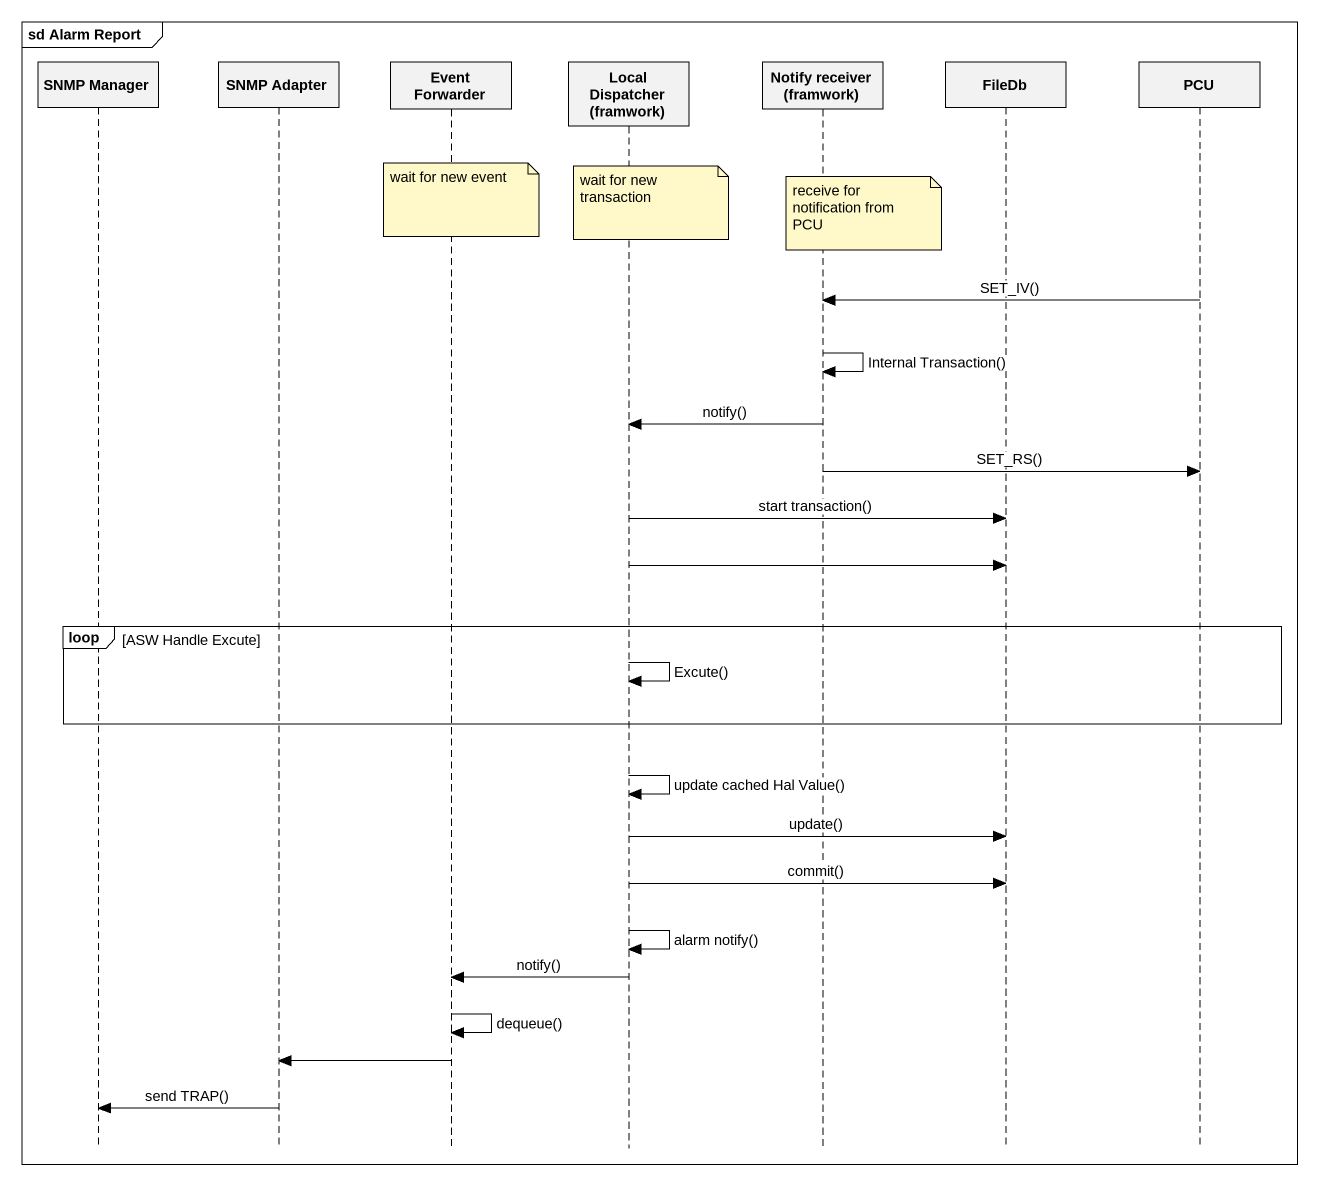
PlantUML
@startuml
mainframe sd Alarm Report
hide footbox
participant "SNMP Manager" as SNMP_Manager
participant "SNMP Adapter" as SNMP_Adapter
participant "Event Forwarder" as Event_Forwarder
participant "Local Dispatcher (framwork)" as Local_Dispatcher_framwork
participant "Notify receiver (framwork)" as Notify_receiver_framwork
participant FileDb
participant PCU

note over Event_Forwarder : wait for new event
note over Local_Dispatcher_framwork : wait for new transaction
note over Notify_receiver_framwork : receive for notification from PCU
PCU -> Notify_receiver_framwork : SET_IV()
Notify_receiver_framwork -> Notify_receiver_framwork : Internal Transaction()
Notify_receiver_framwork -> Local_Dispatcher_framwork : notify()
Notify_receiver_framwork -> PCU : SET_RS()
Local_Dispatcher_framwork -> FileDb : start transaction()
Local_Dispatcher_framwork -> FileDb
loop ASW Handle Excute
  Local_Dispatcher_framwork -> Local_Dispatcher_framwork : Excute()
end
Local_Dispatcher_framwork -> Local_Dispatcher_framwork : update cached Hal Value()
Local_Dispatcher_framwork -> FileDb : update()
Local_Dispatcher_framwork -> FileDb : commit()
Local_Dispatcher_framwork -> Local_Dispatcher_framwork : alarm notify()
Local_Dispatcher_framwork -> Event_Forwarder : notify()
Event_Forwarder -> Event_Forwarder : dequeue()
Event_Forwarder -> SNMP_Adapter
SNMP_Adapter -> SNMP_Manager : send TRAP()
@enduml
